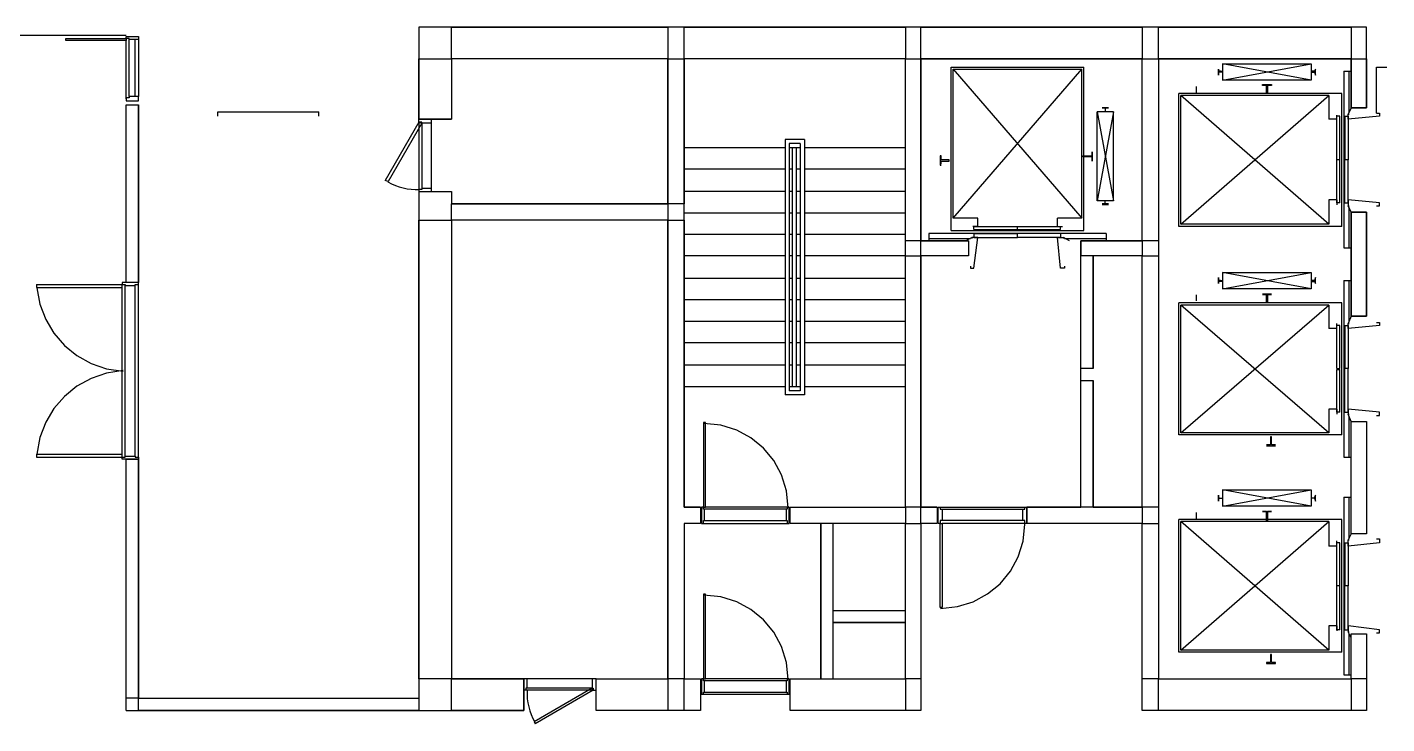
# Model space of a CAD drawing. Header units: millimetres. Extents: x -1062 to 473405, y -148599 to 38948.
# Drawn here: x 358255 to 375175, y -83243 to -74580 of the extents above; entities that cross this region are included whole.
import ezdxf

# ---------------------------------------------------------------- set-up
doc = ezdxf.new("R2010")
doc.units = ezdxf.units.MM
for name, color, linetype in [('CORE_REF', 8, 'Continuous'), ('DOOR', 3, 'Continuous'), ('WALL', 7, 'Continuous')]:
    doc.layers.add(name, color=color, linetype=linetype)

msp = doc.modelspace()

# ---------------------------------------------------------------- linework, layer by layer
at = {"layer": 'CORE_REF'}
for p, q in [((369754.9, -77108), (369754.9, -75075.8)), ((369754.9, -75075.8), (371405, -75075.8)), ((369780.3, -76955.6), (369780.3, -75101.2)), ((369780.3, -75101.2), (371379.6, -75101.2)), ((369780.3, -76955.6), (371379.6, -75101.2)), ((369780.3, -75101.2), (371379.6, -76955.6)), ((371379.6, -76955.6), (371379.6, -75101.2)), ((371405, -77108), (371405, -75075.8)), ((373080.5, -75177.4), (373080.5, -75101.2)), ((373080.5, -75101.2), (373080.5, -75126.6)), ((373131.3, -75037.7), (373131.3, -75240.9)), ((374235.6, -75240.9), (373131.3, -75037.7)), ((373131.3, -75037.7), (374235.6, -75037.7)), ((373131.3, -75240.9), (374235.6, -75037.7)), ((374235.6, -75037.7), (374235.6, -75240.9)), ((374286.4, -75101.2), (374273.7, -75126.6)), ((374286.4, -75177.4), (374286.4, -75101.2)), ((373080.5, -75126.6), (373093.2, -75126.6)), ((373093.2, -75139.3), (373080.5, -75139.3)), ((373080.5, -75139.3), (373080.5, -75177.4)), ((373105.9, -75126.6), (373093.2, -75126.6)), ((373105.9, -75139.3), (373093.2, -75139.3)), ((373105.9, -75126.6), (373131.3, -75126.6)), ((373131.3, -75139.3), (373105.9, -75139.3)), ((373131.3, -75126.6), (373131.3, -75139.3)), ((374235.6, -75240.9), (373131.3, -75240.9)), ((373626.3, -75304.4), (373626.3, -75291.7)), ((373626.3, -75291.7), (373740.6, -75291.7)), ((373740.6, -75291.7), (373740.6, -75304.4)), ((374261, -75126.6), (374235.6, -75126.6)), ((374235.6, -75126.6), (374235.6, -75139.3)), ((374235.6, -75139.3), (374261, -75139.3)), ((374273.7, -75126.6), (374261, -75126.6)), ((374261, -75139.3), (374273.7, -75139.3)), ((374273.7, -75139.3), (374286.4, -75177.4)), ((374641.8, -75126.6), (374641.8, -77323.9)), ((374641.8, -75126.6), (374730.6, -75126.6)), ((374705.3, -75634.7), (374705.3, -75126.6)), ((374616.4, -75406.1), (372585.5, -75406.1)), ((372585.5, -77057.2), (372585.5, -75406.1)), ((374451.4, -75431.5), (372610.9, -75431.5)), ((372610.9, -77031.8), (372610.9, -75431.5)), ((374451.4, -77031.8), (372610.9, -75431.5)), ((372610.9, -77031.8), (374451.4, -75431.5)), ((372801.3, -75317.1), (372801.3, -75393.3)), ((373677.1, -75304.4), (373626.3, -75304.4)), ((373677.1, -75342.5), (373677.1, -75304.4)), ((373677.1, -75406.1), (373677.1, -75342.5)), ((373689.8, -75406.1), (373677.1, -75406.1)), ((373740.6, -75304.4), (373689.8, -75304.4)), ((373689.8, -75304.4), (373689.8, -75342.5)), ((373689.8, -75342.5), (373689.8, -75406.1)), ((374451.4, -75431.5), (374451.4, -75723.6)), ((374616.4, -77057.2), (374616.4, -75406.1)), ((371633.5, -75583.9), (371709.6, -75583.9)), ((371671.6, -75583.9), (371633.5, -75583.9)), ((371671.6, -75583.9), (371671.6, -75609.3)), ((371684.3, -75583.9), (371671.6, -75583.9)), ((371671.6, -75609.3), (371671.6, -75634.7)), ((371709.6, -75583.9), (371684.3, -75583.9)), ((374730.6, -75583.9), (374692.6, -75660.1)), ((371773.1, -75634.7), (371570, -75634.7)), ((371570, -76739.7), (371570, -75634.7)), ((371773.1, -75634.7), (371570, -76739.7)), ((371570, -75634.7), (371773.1, -76739.7)), ((371773.1, -76739.7), (371773.1, -75634.7)), ((374552.9, -75723.6), (374451.4, -75723.6)), ((374552.9, -75723.6), (374552.9, -75672.8)), ((374552.9, -76231.6), (374552.9, -75685.5)), ((374591, -75685.5), (374552.9, -75685.5)), ((374591, -76231.6), (374591, -75685.5)), ((374654.5, -75685.5), (374654.5, -76231.6)), ((374654.5, -75685.5), (374692.6, -75685.5)), ((374692.6, -75723.6), (374692.6, -75660.1)), ((374692.6, -75660.1), (374705.3, -75660.1)), ((374692.6, -75685.5), (374692.6, -76231.6)), ((375086, -75685.5), (374692.6, -75723.6)), ((375048, -75647.4), (375086, -75647.4)), ((375086, -75647.4), (375086, -75685.5)), ((367685.9, -76079.2), (366429.3, -76079.2)), ((367927.1, -75977.6), (367685.9, -75977.6)), ((367685.9, -75977.6), (367685.9, -79152.9)), ((367876.3, -76028.4), (367736.7, -76028.4)), ((367736.7, -76028.4), (367736.7, -79102.1)), ((367876.3, -76079.2), (367736.7, -76079.2)), ((367774.7, -76079.2), (367774.7, -79051.3)), ((367825.5, -76079.2), (367825.5, -79051.3)), ((367876.3, -76079.2), (367863.6, -76079.2)), ((367876.3, -76028.4), (367876.3, -79102.1)), ((367927.1, -75977.6), (367927.1, -79152.9)), ((369183.7, -76079.2), (367927.1, -76079.2)), ((371506.6, -76180.8), (371506.6, -76130)), ((371506.6, -76130), (371506.6, -76244.3)), ((369628, -76180.8), (369615.3, -76180.8)), ((369615.3, -76180.8), (369615.3, -76295.1)), ((369615.3, -76295.1), (369628, -76295.1)), ((369628, -76231.6), (369628, -76180.8)), ((369640.7, -76231.6), (369628, -76231.6)), ((369628, -76282.4), (369628, -76244.3)), ((369628, -76244.3), (369640.7, -76244.3)), ((369691.4, -76231.6), (369640.7, -76231.6)), ((369640.7, -76244.3), (369691.4, -76244.3)), ((369729.5, -76231.6), (369691.4, -76231.6)), ((369691.4, -76244.3), (369729.5, -76244.3)), ((369729.5, -76244.3), (369729.5, -76231.6)), ((371392.3, -76193.5), (371392.3, -76180.8)), ((371392.3, -76180.8), (371430.4, -76180.8)), ((371430.4, -76193.5), (371392.3, -76193.5)), ((371430.4, -76180.8), (371455.8, -76180.8)), ((371455.8, -76193.5), (371430.4, -76193.5)), ((371455.8, -76180.8), (371468.5, -76180.8)), ((371468.5, -76193.5), (371455.8, -76193.5)), ((371468.5, -76180.8), (371493.9, -76180.8)), ((371493.9, -76193.5), (371468.5, -76193.5)), ((371493.9, -76180.8), (371506.6, -76180.8)), ((371506.6, -76193.5), (371493.9, -76193.5)), ((371506.6, -76244.3), (371506.6, -76193.5)), ((374552.9, -76765.1), (374552.9, -76231.6)), ((374591, -76231.6), (374552.9, -76231.6)), ((374591, -76765.1), (374591, -76231.6)), ((374654.5, -76765.1), (374654.5, -76231.6)), ((374692.6, -76231.6), (374654.5, -76231.6)), ((374692.6, -76765.1), (374692.6, -76231.6)), ((367685.9, -76345.9), (366429.3, -76345.9)), ((367774.7, -76345.9), (367736.7, -76345.9)), ((367876.3, -76345.9), (367825.5, -76345.9)), ((369183.7, -76345.9), (367927.1, -76345.9)), ((367685.9, -76625.4), (366429.3, -76625.4)), ((367774.7, -76625.4), (367736.7, -76625.4)), ((367876.3, -76625.4), (367825.5, -76625.4)), ((369183.7, -76625.4), (367927.1, -76625.4)), ((371773.1, -76739.7), (371570, -76739.7)), ((371671.6, -76777.8), (371633.5, -76777.8)), ((371709.6, -76790.5), (371633.5, -76790.5)), ((371671.6, -76765.1), (371671.6, -76739.7)), ((371671.6, -76777.8), (371671.6, -76765.1)), ((371684.3, -76777.8), (371671.6, -76777.8)), ((371709.6, -76777.8), (371684.3, -76777.8)), ((374451.4, -76727), (374451.4, -77031.8)), ((374552.9, -76727), (374451.4, -76727)), ((374552.9, -76727), (374552.9, -76790.5)), ((374591, -76765.1), (374552.9, -76765.1)), ((374654.5, -76765.1), (374692.6, -76765.1)), ((375086, -76765.1), (374692.6, -76727)), ((374692.6, -76727), (374692.6, -76803.2)), ((374692.6, -76803.2), (374705.3, -76803.2)), ((374730.6, -76879.4), (374692.6, -76803.2)), ((374705.3, -77323.9), (374705.3, -76815.9)), ((375048, -76803.2), (375086, -76803.2)), ((375086, -76803.2), (375086, -76765.1)), ((367685.9, -76892.1), (366429.3, -76892.1)), ((367774.7, -76892.1), (367736.7, -76892.1)), ((367876.3, -76892.1), (367825.5, -76892.1)), ((369183.7, -76892.1), (367927.1, -76892.1)), ((370084.9, -76955.6), (369780.3, -76955.6)), ((370084.9, -77057.2), (370084.9, -76955.6)), ((371379.6, -76955.6), (371075, -76955.6)), ((371075, -77057.2), (371075, -76955.6)), ((371684.3, -77146.1), (369475.6, -77146.1)), ((369475.6, -77146.1), (369475.6, -77235)), ((369754.9, -77108), (371405, -77108)), ((370084.9, -77057.2), (370021.4, -77057.2)), ((370034.1, -77057.2), (370580, -77057.2)), ((370034.1, -77095.3), (370034.1, -77057.2)), ((370034.1, -77095.3), (370580, -77095.3)), ((370034.1, -77146.1), (370580, -77146.1)), ((370034.1, -77146.1), (370034.1, -77196.9)), ((370580, -77057.2), (371113.1, -77057.2)), ((370580, -77095.3), (370580, -77057.2)), ((370580, -77095.3), (371113.1, -77095.3)), ((371113.1, -77146.1), (370580, -77146.1)), ((370580, -77196.9), (370580, -77146.1)), ((371075, -77057.2), (371138.5, -77057.2)), ((371113.1, -77095.3), (371113.1, -77057.2)), ((371113.1, -77146.1), (371113.1, -77196.9)), ((371684.3, -77146.1), (371684.3, -77235)), ((374616.4, -77057.2), (372585.5, -77057.2)), ((374451.4, -77031.8), (372610.9, -77031.8)), ((367685.9, -77158.8), (366429.3, -77158.8)), ((367774.7, -77158.8), (367736.7, -77158.8)), ((367876.3, -77158.8), (367825.5, -77158.8)), ((369183.7, -77158.8), (367927.1, -77158.8)), ((369475.6, -77209.6), (369996.1, -77209.6)), ((369932.6, -77235), (370008.8, -77196.9)), ((370084.9, -77196.9), (370008.8, -77196.9)), ((370008.8, -77196.9), (370008.8, -77209.6)), ((370034.1, -77196.9), (370580, -77196.9)), ((370034.1, -77578), (370084.9, -77196.9)), ((371113.1, -77196.9), (370580, -77196.9)), ((371113.1, -77578), (371075, -77196.9)), ((371075, -77196.9), (371151.1, -77196.9)), ((371151.1, -77196.9), (371151.1, -77209.6)), ((371227.3, -77235), (371151.1, -77196.9)), ((371163.8, -77209.6), (371684.3, -77209.6)), ((374641.8, -77323.9), (374730.6, -77323.9)), ((367685.9, -77425.6), (366429.3, -77425.6)), ((367774.7, -77425.6), (367736.7, -77425.6)), ((367876.3, -77425.6), (367825.5, -77425.6)), ((369183.7, -77425.6), (367927.1, -77425.6)), ((369996.1, -77552.6), (369996.1, -77578)), ((369996.1, -77578), (370034.1, -77578)), ((371163.8, -77578), (371113.1, -77578)), ((371163.8, -77552.6), (371163.8, -77578)), ((373131.3, -77628.8), (373131.3, -77832)), ((374235.6, -77832), (373131.3, -77628.8)), ((373131.3, -77628.8), (374235.6, -77628.8)), ((373131.3, -77832), (374235.6, -77628.8)), ((374235.6, -77628.8), (374235.6, -77832)), ((367685.9, -77705), (366429.3, -77705)), ((367774.7, -77705), (367736.7, -77705)), ((367876.3, -77705), (367825.5, -77705)), ((369183.7, -77705), (367927.1, -77705)), ((373080.5, -77768.5), (373080.5, -77692.3)), ((373080.5, -77692.3), (373080.5, -77730.4)), ((373080.5, -77730.4), (373093.2, -77730.4)), ((373093.2, -77743.1), (373080.5, -77743.1)), ((373080.5, -77743.1), (373080.5, -77768.5)), ((373105.9, -77730.4), (373093.2, -77730.4)), ((373105.9, -77743.1), (373093.2, -77743.1)), ((373105.9, -77730.4), (373131.3, -77730.4)), ((373131.3, -77743.1), (373105.9, -77743.1)), ((373131.3, -77730.4), (373131.3, -77743.1)), ((374235.6, -77832), (373131.3, -77832)), ((374261, -77730.4), (374235.6, -77730.4)), ((374235.6, -77730.4), (374235.6, -77743.1)), ((374235.6, -77743.1), (374261, -77743.1)), ((374273.7, -77730.4), (374261, -77730.4)), ((374261, -77743.1), (374273.7, -77743.1)), ((374286.4, -77692.3), (374273.7, -77730.4)), ((374273.7, -77743.1), (374286.4, -77768.5)), ((374286.4, -77768.5), (374286.4, -77692.3)), ((374641.8, -77730.4), (374641.8, -79927.7)), ((374641.8, -77730.4), (374730.6, -77730.4)), ((374705.3, -78238.4), (374705.3, -77730.4)), ((367685.9, -77971.7), (366429.3, -77971.7)), ((367774.7, -77971.7), (367736.7, -77971.7)), ((367876.3, -77971.7), (367825.5, -77971.7)), ((369183.7, -77971.7), (367927.1, -77971.7)), ((372801.3, -77908.2), (372801.3, -77984.4)), ((373626.3, -77895.5), (373740.6, -77895.5)), ((373677.1, -77908.2), (373626.3, -77908.2)), ((373677.1, -77946.3), (373677.1, -77908.2)), ((373677.1, -78009.8), (373677.1, -77946.3)), ((373740.6, -77908.2), (373689.8, -77908.2)), ((373689.8, -77908.2), (373689.8, -77946.3)), ((373689.8, -77946.3), (373689.8, -78009.8)), ((374616.4, -78009.8), (372585.5, -78009.8)), ((372585.5, -79648.3), (372585.5, -78009.8)), ((374451.4, -78035.2), (372610.9, -78035.2)), ((372610.9, -79622.9), (372610.9, -78035.2)), ((374451.4, -79622.9), (372610.9, -78035.2)), ((372610.9, -79622.9), (374451.4, -78035.2)), ((373689.8, -78009.8), (373677.1, -78009.8)), ((374451.4, -78035.2), (374451.4, -78327.3)), ((374616.4, -79648.3), (374616.4, -78009.8)), ((367685.9, -78238.4), (366429.3, -78238.4)), ((367774.7, -78238.4), (367736.7, -78238.4)), ((367876.3, -78238.4), (367825.5, -78238.4)), ((369183.7, -78238.4), (367927.1, -78238.4)), ((374552.9, -78327.3), (374451.4, -78327.3)), ((374552.9, -78327.3), (374552.9, -78263.8)), ((374552.9, -78822.7), (374552.9, -78289.2)), ((374591, -78289.2), (374552.9, -78289.2)), ((374591, -78822.7), (374591, -78289.2)), ((374654.5, -78289.2), (374654.5, -78822.7)), ((374654.5, -78289.2), (374692.6, -78289.2)), ((374730.6, -78174.9), (374692.6, -78263.8)), ((374692.6, -78327.3), (374692.6, -78263.8)), ((374692.6, -78263.8), (374705.3, -78263.8)), ((374692.6, -78289.2), (374692.6, -78822.7)), ((375086, -78289.2), (374692.6, -78327.3)), ((375048, -78251.1), (375086, -78251.1)), ((375086, -78251.1), (375086, -78289.2)), ((367685.9, -78505.2), (366429.3, -78505.2)), ((367774.7, -78505.2), (367736.7, -78505.2)), ((367876.3, -78505.2), (367825.5, -78505.2)), ((369183.7, -78505.2), (367927.1, -78505.2)), ((367685.9, -78784.6), (366429.3, -78784.6)), ((367774.7, -78784.6), (367736.7, -78784.6)), ((367876.3, -78784.6), (367825.5, -78784.6)), ((369183.7, -78784.6), (367927.1, -78784.6)), ((374552.9, -78822.7), (374591, -78822.7)), ((374552.9, -79368.9), (374552.9, -78835.4)), ((374552.9, -78835.4), (374591, -78835.4)), ((374591, -79368.9), (374591, -78835.4)), ((374654.5, -79368.9), (374654.5, -78822.7)), ((374692.6, -78822.7), (374654.5, -78822.7)), ((374692.6, -79368.9), (374692.6, -78822.7)), ((367685.9, -79051.3), (366429.3, -79051.3)), ((367927.1, -79152.9), (367685.9, -79152.9)), ((367774.7, -79051.3), (367736.7, -79051.3)), ((367876.3, -79102.1), (367736.7, -79102.1)), ((367876.3, -79051.3), (367774.7, -79051.3)), ((367876.3, -79051.3), (367863.6, -79051.3)), ((369183.7, -79051.3), (367927.1, -79051.3)), ((374451.4, -79330.8), (374451.4, -79622.9)), ((374552.9, -79330.8), (374451.4, -79330.8)), ((374552.9, -79330.8), (374552.9, -79394.3)), ((375086, -79368.9), (374692.6, -79330.8)), ((374692.6, -79330.8), (374692.6, -79394.3)), ((374591, -79368.9), (374552.9, -79368.9)), ((374654.5, -79368.9), (374692.6, -79368.9)), ((374692.6, -79394.3), (374705.3, -79394.3)), ((374730.6, -79483.2), (374692.6, -79394.3)), ((374705.3, -79927.7), (374705.3, -79419.7)), ((375048, -79407), (375086, -79407)), ((375086, -79407), (375086, -79368.9)), ((374616.4, -79648.3), (372585.5, -79648.3)), ((374451.4, -79622.9), (372610.9, -79622.9)), ((373740.6, -79673.7), (373727.9, -79673.7)), ((373727.9, -79673.7), (373727.9, -79737.2)), ((373740.6, -79737.2), (373740.6, -79673.7)), ((373727.9, -79775.3), (373677.1, -79775.3)), ((373677.1, -79788), (373791.3, -79788)), ((373727.9, -79737.2), (373727.9, -79775.3)), ((373740.6, -79775.3), (373740.6, -79737.2)), ((373791.3, -79775.3), (373740.6, -79775.3)), ((374641.8, -79927.7), (374730.6, -79927.7)), ((373131.3, -80334.2), (373131.3, -80537.4)), ((374235.6, -80537.4), (373131.3, -80334.2)), ((373131.3, -80334.2), (374235.6, -80334.2)), ((373131.3, -80537.4), (374235.6, -80334.2)), ((374235.6, -80334.2), (374235.6, -80537.4)), ((373080.5, -80473.9), (373080.5, -80397.7)), ((373080.5, -80397.7), (373080.5, -80423.1)), ((373080.5, -80423.1), (373093.2, -80435.8)), ((373093.2, -80435.8), (373080.5, -80435.8)), ((373080.5, -80435.8), (373080.5, -80473.9)), ((373093.2, -80435.8), (373105.9, -80435.8)), ((373105.9, -80435.8), (373131.3, -80435.8)), ((374235.6, -80537.4), (373131.3, -80537.4)), ((374261, -80435.8), (374235.6, -80435.8)), ((374273.7, -80435.8), (374261, -80435.8)), ((374286.4, -80397.7), (374273.7, -80423.1)), ((374273.7, -80423.1), (374273.7, -80435.8)), ((374273.7, -80435.8), (374286.4, -80473.9)), ((374286.4, -80473.9), (374286.4, -80397.7)), ((374641.8, -80423.1), (374641.8, -82633.1)), ((374641.8, -80423.1), (374730.6, -80423.1)), ((374705.3, -80943.8), (374705.3, -80423.1)), ((374616.4, -80702.5), (372585.5, -80702.5)), ((372585.5, -82353.7), (372585.5, -80702.5)), ((372801.3, -80613.6), (372801.3, -80689.8)), ((373677.1, -80600.9), (373626.3, -80600.9)), ((373626.3, -80600.9), (373740.6, -80600.9)), ((373677.1, -80613.6), (373677.1, -80600.9)), ((373677.1, -80639), (373677.1, -80613.6)), ((373677.1, -80651.7), (373677.1, -80639)), ((373677.1, -80702.5), (373677.1, -80651.7)), ((373677.1, -80715.2), (373677.1, -80702.5)), ((373740.6, -80600.9), (373689.8, -80600.9)), ((373689.8, -80600.9), (373689.8, -80613.6)), ((373689.8, -80613.6), (373689.8, -80639)), ((373689.8, -80639), (373689.8, -80651.7)), ((373689.8, -80651.7), (373689.8, -80702.5)), ((373689.8, -80702.5), (373689.8, -80715.2)), ((374616.4, -82353.7), (374616.4, -80702.5)), ((374451.4, -80727.9), (372610.9, -80727.9)), ((372610.9, -82328.3), (372610.9, -80727.9)), ((374451.4, -82328.3), (372610.9, -80727.9)), ((372610.9, -82328.3), (374451.4, -80727.9)), ((373689.8, -80715.2), (373677.1, -80715.2)), ((374451.4, -80727.9), (374451.4, -81032.7)), ((374552.9, -81032.7), (374451.4, -81032.7)), ((374552.9, -81032.7), (374552.9, -80969.2)), ((374552.9, -81528.1), (374552.9, -80994.6)), ((374591, -80994.6), (374552.9, -80994.6)), ((374591, -81528.1), (374591, -80994.6)), ((374654.5, -80994.6), (374654.5, -81528.1)), ((374654.5, -80994.6), (374692.6, -80994.6)), ((374730.6, -80880.3), (374692.6, -80956.5)), ((374692.6, -81032.7), (374692.6, -80956.5)), ((374692.6, -80956.5), (374705.3, -80956.5)), ((374692.6, -80994.6), (374692.6, -81528.1)), ((375086, -80994.6), (374692.6, -81032.7)), ((375048, -80943.8), (375086, -80943.8)), ((375086, -80943.8), (375086, -80994.6)), ((374552.9, -82074.2), (374552.9, -81528.1)), ((374591, -81528.1), (374552.9, -81528.1)), ((374591, -82074.2), (374591, -81528.1)), ((374654.5, -82074.2), (374654.5, -81528.1)), ((374692.6, -81528.1), (374654.5, -81528.1)), ((374692.6, -82074.2), (374692.6, -81528.1)), ((374451.4, -82023.4), (374451.4, -82328.3)), ((374552.9, -82023.4), (374451.4, -82023.4)), ((374552.9, -82023.4), (374552.9, -82086.9)), ((375086, -82074.2), (374692.6, -82023.4)), ((374692.6, -82023.4), (374692.6, -82099.6)), ((374591, -82074.2), (374552.9, -82074.2)), ((374654.5, -82074.2), (374692.6, -82074.2)), ((374692.6, -82099.6), (374705.3, -82099.6)), ((374730.6, -82175.8), (374692.6, -82099.6)), ((374705.3, -82633.1), (374705.3, -82125)), ((375048, -82112.3), (375086, -82112.3)), ((375086, -82112.3), (375086, -82074.2)), ((374616.4, -82353.7), (372585.5, -82353.7)), ((374451.4, -82328.3), (372610.9, -82328.3)), ((373740.6, -82379.1), (373727.9, -82379.1)), ((373727.9, -82379.1), (373727.9, -82442.6)), ((373740.6, -82442.6), (373740.6, -82379.1)), ((373727.9, -82480.7), (373677.1, -82480.7)), ((373677.1, -82480.7), (373677.1, -82493.4)), ((373677.1, -82493.4), (373791.3, -82493.4)), ((373727.9, -82442.6), (373727.9, -82468)), ((373727.9, -82468), (373727.9, -82480.7)), ((373740.6, -82468), (373740.6, -82442.6)), ((373740.6, -82480.7), (373740.6, -82468)), ((373791.3, -82480.7), (373740.6, -82480.7)), ((373791.3, -82493.4), (373791.3, -82480.7)), ((374641.8, -82633.1), (374730.6, -82633.1))]:
    msp.add_line(p, q, dxfattribs=at)
at = {"layer": 'DOOR'}
for p, q in [((358737.2, -74720.2), (359486.1, -74720.2)), ((358737.2, -74745.6), (358737.2, -74720.2)), ((359486.1, -74745.6), (358737.2, -74745.6)), ((359486.1, -74720.2), (359486.1, -74694.8)), ((359486.1, -74694.8), (359638.4, -74694.8)), ((359486.1, -74720.2), (359486.1, -74745.6)), ((359524.1, -74720.2), (359486.1, -74720.2)), ((359486.1, -75469.6), (359486.1, -74745.6)), ((359524.1, -74732.9), (359524.1, -74720.2)), ((359524.1, -75444.2), (359524.1, -74732.9)), ((359638.4, -74732.9), (359524.1, -74732.9)), ((359600.3, -75444.2), (359600.3, -74732.9)), ((359638.4, -74694.8), (359638.4, -74732.9)), ((359638.4, -74720.2), (359638.4, -75444.2)), ((359486.1, -75456.9), (359486.1, -75495)), ((359524.1, -75456.9), (359486.1, -75456.9)), ((359638.4, -75444.2), (359524.1, -75444.2)), ((359524.1, -75444.2), (359524.1, -75456.9)), ((359638.4, -75495), (359638.4, -75444.2)), ((359486.1, -75495), (359638.4, -75495)), ((363129, -75761.7), (362710.2, -76485.7)), ((363167.1, -75774.4), (362748.2, -76498.4)), ((363129, -75723.6), (363281.3, -75723.6)), ((363129, -75761.7), (363129, -75723.6)), ((363167.1, -75761.7), (363129, -75761.7)), ((363129, -75761.7), (363167.1, -75774.4)), ((363129, -75761.7), (363129, -76600)), ((363167.1, -75774.4), (363167.1, -75761.7)), ((363281.3, -75774.4), (363167.1, -75774.4)), ((363167.1, -75774.4), (363167.1, -76600)), ((363281.3, -75723.6), (363281.3, -75774.4)), ((363281.3, -75774.4), (363281.3, -76587.3)), ((362748.2, -76498.4), (362710.2, -76485.7)), ((362744.9, -76503.9), (362790, -76527.5)), ((362790, -76527.5), (362836.5, -76547.8)), ((362836.5, -76547.8), (362884.2, -76564.8)), ((362884.2, -76564.8), (362932.9, -76578.5)), ((362932.9, -76578.5), (362982.4, -76588.9)), ((362982.4, -76588.9), (363032.6, -76595.9)), ((363032.6, -76595.9), (363083.2, -76599.5)), ((363083.2, -76599.5), (363134.1, -76599.6)), ((363167.1, -76600), (363129, -76600)), ((363129, -76600), (363129, -76625.4)), ((363129, -76625.4), (363281.3, -76625.4)), ((363281.3, -76587.3), (363167.1, -76587.3)), ((363167.1, -76587.3), (363167.1, -76600)), ((363281.3, -76587.3), (363281.3, -76625.4)), ((358369.1, -77781.2), (359435.3, -77781.2)), ((358369.1, -77781.2), (358369.1, -77819.3)), ((358369.1, -77819.3), (359435.3, -77819.3)), ((358374.2, -77819.9), (358412.5, -78024.9)), ((359638.4, -77755.8), (359435.3, -77755.8)), ((359435.3, -77755.8), (359435.3, -77781.2)), ((359435.3, -77781.2), (359473.4, -77781.2)), ((359435.3, -79927.7), (359435.3, -77781.2)), ((359473.4, -77781.2), (359473.4, -77793.9)), ((359473.4, -77793.9), (359600.3, -77793.9)), ((359473.4, -79915), (359473.4, -77793.9)), ((359600.3, -77793.9), (359600.3, -77781.2)), ((359600.3, -77781.2), (359638.4, -77781.2)), ((359600.3, -79915), (359600.3, -77793.9)), ((359638.4, -77781.2), (359638.4, -77755.8)), ((359638.4, -79927.7), (359638.4, -77781.2)), ((358412.5, -78024.9), (358485.1, -78215)), ((358485.1, -78215), (358588.4, -78387)), ((358588.4, -78387), (358719.1, -78537.5)), ((358719.1, -78537.5), (358873.8, -78663.3)), ((358873.8, -78663.3), (359049.1, -78760.9)), ((359049.1, -78760.9), (359241.4, -78827.2)), ((359241.4, -78827.2), (359447.4, -78858.6)), ((359049.1, -78948), (358873.8, -79045.6)), ((359241.4, -78881.8), (359049.1, -78948)), ((359447.4, -78850.3), (359241.4, -78881.8)), ((358719.1, -79171.4), (358588.4, -79321.9)), ((358873.8, -79045.6), (358719.1, -79171.4)), ((358588.4, -79321.9), (358485.1, -79493.9)), ((358485.1, -79493.9), (358412.5, -79684)), ((366670.4, -79495.9), (366670.4, -80550.1)), ((366695.8, -79495.9), (366670.4, -79495.9)), ((366887.8, -79529.9), (366676.8, -79508.6)), ((366695.8, -80550.1), (366695.8, -79495.9)), ((358412.5, -79684), (358374.2, -79889)), ((367084.4, -79590.9), (366887.8, -79529.9)), ((367262.3, -79687.5), (367084.4, -79590.9)), ((367417.3, -79815.5), (367262.3, -79687.5)), ((367545.1, -79970.6), (367417.3, -79815.5)), ((358369.1, -79889.6), (359435.3, -79889.6)), ((358369.1, -79889.6), (358369.1, -79927.7)), ((358369.1, -79927.7), (359435.3, -79927.7)), ((359435.3, -79927.7), (359473.4, -79927.7)), ((359435.3, -79953.1), (359435.3, -79927.7)), ((359638.4, -79953.1), (359435.3, -79953.1)), ((359473.4, -79927.7), (359473.4, -79915)), ((359473.4, -79915), (359600.3, -79915)), ((359600.3, -79915), (359600.3, -79927.7)), ((359600.3, -79927.7), (359638.4, -79927.7)), ((359638.4, -79927.7), (359638.4, -79953.1)), ((367641.7, -80148.6), (367545.1, -79970.6)), ((367702.7, -80345.2), (367641.7, -80148.6)), ((367724, -80556.4), (367702.7, -80345.2)), ((366670.4, -80550.1), (366645.1, -80550.1)), ((366645.1, -80550.1), (366645.1, -80753.3)), ((366670.4, -80550.1), (366695.8, -80550.1)), ((366670.4, -80575.5), (366670.4, -80550.1)), ((366683.1, -80575.5), (366670.4, -80575.5)), ((366683.1, -80715.2), (366683.1, -80575.5)), ((367698.6, -80575.5), (366683.1, -80575.5)), ((367711.3, -80550.1), (366695.8, -80550.1)), ((367711.3, -80575.5), (367698.6, -80575.5)), ((367698.6, -80575.5), (367698.6, -80715.2)), ((367736.7, -80550.1), (367711.3, -80550.1)), ((367711.3, -80550.1), (367711.3, -80575.5)), ((367736.7, -80753.3), (367736.7, -80550.1)), ((369589.9, -80753.3), (369589.9, -80550.1)), ((369589.9, -80550.1), (369615.3, -80550.1)), ((369615.3, -80550.1), (369615.3, -80575.5)), ((369615.3, -80550.1), (370668.8, -80550.1)), ((369615.3, -80575.5), (369640.7, -80575.5)), ((369640.7, -80575.5), (369640.7, -80715.2)), ((369640.7, -80575.5), (370643.4, -80575.5)), ((370643.4, -80715.2), (370643.4, -80575.5)), ((370643.4, -80575.5), (370668.8, -80575.5)), ((370668.8, -80575.5), (370668.8, -80550.1)), ((370668.8, -80550.1), (370694.2, -80550.1)), ((366645.1, -80753.3), (366670.4, -80753.3)), ((366670.4, -80753.3), (366670.4, -80715.2)), ((366670.4, -80715.2), (366683.1, -80715.2)), ((366670.4, -80753.3), (367711.3, -80753.3)), ((366683.1, -80715.2), (367698.6, -80715.2)), ((367698.6, -80715.2), (367711.3, -80715.2)), ((367711.3, -80715.2), (367711.3, -80753.3)), ((367711.3, -80753.3), (367736.7, -80753.3)), ((369615.3, -80753.3), (369589.9, -80753.3)), ((369640.7, -80715.2), (369615.3, -80715.2)), ((369615.3, -80715.2), (369615.3, -80753.3)), ((369615.3, -81794.8), (369615.3, -80753.3)), ((369615.3, -80753.3), (369640.7, -80753.3)), ((370643.4, -80715.2), (369640.7, -80715.2)), ((369640.7, -80753.3), (369640.7, -81794.8)), ((370668.8, -80753.3), (369640.7, -80753.3)), ((370668.8, -80715.2), (370643.4, -80715.2)), ((370647.5, -80970.8), (370668.8, -80759.6)), ((370668.8, -80753.3), (370668.8, -80715.2)), ((370694.2, -80753.3), (370668.8, -80753.3)), ((370586.5, -81167.5), (370647.5, -80970.8)), ((370490, -81345.5), (370586.5, -81167.5)), ((370362.1, -81500.6), (370490, -81345.5)), ((370207.1, -81628.5), (370362.1, -81500.6)), ((366670.4, -81629.7), (366670.4, -82683.9)), ((366695.8, -81629.7), (366670.4, -81629.7)), ((366887.8, -81663.7), (366676.8, -81642.4)), ((366695.8, -82683.9), (366695.8, -81629.7)), ((367084.4, -81724.7), (366887.8, -81663.7)), ((370029.2, -81725.2), (370207.1, -81628.5)), ((367262.3, -81821.3), (367084.4, -81724.7)), ((367417.3, -81949.3), (367262.3, -81821.3)), ((369640.7, -81794.8), (369615.3, -81794.8)), ((369621.6, -81807.5), (369832.7, -81786.2)), ((369832.7, -81786.2), (370029.2, -81725.2)), ((367545.1, -82104.4), (367417.3, -81949.3)), ((367641.7, -82282.4), (367545.1, -82104.4)), ((367702.7, -82479.1), (367641.7, -82282.4)), ((367724, -82690.2), (367702.7, -82479.1)), ((364436.4, -82823.6), (364436.4, -82683.9)), ((364474.5, -82683.9), (364436.4, -82683.9)), ((365286.9, -82683.9), (364474.5, -82683.9)), ((364474.5, -82683.9), (364474.5, -82798.2)), ((365337.6, -82683.9), (365286.9, -82683.9)), ((365286.9, -82683.9), (365286.9, -82798.2)), ((365337.6, -82823.6), (365337.6, -82683.9)), ((366670.4, -82683.9), (366645.1, -82683.9)), ((366645.1, -82683.9), (366645.1, -82874.4)), ((366670.4, -82683.9), (366695.8, -82683.9)), ((366670.4, -82709.3), (366670.4, -82683.9)), ((366683.1, -82709.3), (366670.4, -82709.3)), ((366683.1, -82849), (366683.1, -82709.3)), ((367698.6, -82709.3), (366683.1, -82709.3)), ((367711.3, -82683.9), (366695.8, -82683.9)), ((367711.3, -82709.3), (367698.6, -82709.3)), ((367698.6, -82709.3), (367698.6, -82849)), ((367736.7, -82683.9), (367711.3, -82683.9)), ((367711.3, -82683.9), (367711.3, -82709.3)), ((367736.7, -82874.4), (367736.7, -82683.9)), ((364461.8, -82823.6), (364436.4, -82823.6)), ((364474.5, -82798.2), (364461.8, -82798.2)), ((364461.8, -82798.2), (364461.8, -82823.6)), ((365286.9, -82798.2), (364461.8, -82798.2)), ((365299.6, -82823.6), (364461.8, -82823.6)), ((364474.9, -82831.2), (364475, -82882.2)), ((364475, -82882.2), (364478.6, -82932.8)), ((365286.9, -82798.2), (364563.4, -83217.4)), ((365299.6, -82823.6), (364576.1, -83242.8)), ((365286.9, -82798.2), (365299.6, -82798.2)), ((365299.6, -82823.6), (365286.9, -82798.2)), ((365299.6, -82798.2), (365299.6, -82823.6)), ((365299.6, -82823.6), (365337.6, -82823.6)), ((366645.1, -82874.4), (366670.4, -82874.4)), ((366670.4, -82874.4), (366670.4, -82849)), ((366670.4, -82849), (366683.1, -82849)), ((366670.4, -82874.4), (367711.3, -82874.4)), ((366683.1, -82849), (367698.6, -82849)), ((367698.6, -82849), (367711.3, -82849)), ((367711.3, -82849), (367711.3, -82874.4)), ((367711.3, -82874.4), (367736.7, -82874.4)), ((364478.6, -82932.8), (364485.6, -82983)), ((364485.6, -82983), (364495.9, -83032.6)), ((364495.9, -83032.6), (364509.7, -83081.3)), ((364509.7, -83081.3), (364526.7, -83129)), ((364526.7, -83129), (364547, -83175.5)), ((364547, -83175.5), (364570.5, -83220.7)), ((364563.4, -83217.4), (364576.1, -83242.8))]:
    msp.add_line(p, q, dxfattribs=at)
at = {"layer": 'WALL'}
for p, q in [((374921, -74580.5), (363129, -74580.5)), ((363129, -74580.5), (363129, -75723.6)), ((374921, -75583.9), (374921, -74580.5)), ((359486.1, -74682.1), (352860.2, -74682.1)), ((363535.2, -74974.2), (363535.2, -75723.6)), ((366226.2, -74974.2), (363535.2, -74974.2)), ((366226.2, -74974.2), (366226.2, -76777.8)), ((366429.3, -80550.1), (366429.3, -74974.2)), ((369183.7, -74974.2), (366429.3, -74974.2)), ((369183.7, -80550.1), (369183.7, -74974.2)), ((369374.1, -74974.2), (372128.5, -74974.2)), ((369374.1, -77235), (369374.1, -74974.2)), ((372128.5, -77235), (372128.5, -74974.2)), ((372331.6, -74974.2), (372331.6, -82683.9)), ((372331.6, -74974.2), (374730.6, -74974.2)), ((374730.6, -74974.2), (374730.6, -75583.9)), ((375048, -75647.4), (375048, -75075.8)), ((375048, -75075.8), (375174.9, -75075.8)), ((359486.1, -77755.8), (359486.1, -75545.8)), ((359638.4, -77755.8), (359638.4, -75545.8)), ((374730.6, -75583.9), (374921, -75583.9)), ((360628.5, -75634.7), (361885.1, -75634.7)), ((360628.5, -75685.5), (360628.5, -75634.7)), ((361885.1, -75685.5), (361885.1, -75634.7)), ((363129, -75723.6), (363535.2, -75723.6)), ((363129, -76625.4), (363129, -83077.6)), ((363129, -76625.4), (363535.2, -76625.4)), ((363535.2, -76625.4), (363535.2, -76777.8)), ((366226.2, -76777.8), (363535.2, -76777.8)), ((363535.2, -76981), (363535.2, -82683.9)), ((366226.2, -76981), (363535.2, -76981)), ((366226.2, -76981), (366226.2, -82683.9)), ((374921, -76879.4), (374730.6, -76879.4)), ((374730.6, -76879.4), (374730.6, -78174.9)), ((374921, -78174.9), (374921, -76879.4)), ((369970.7, -77235), (369374.1, -77235)), ((369970.7, -77235), (369970.7, -77425.6)), ((372128.5, -77235), (371366.9, -77235)), ((371366.9, -77235), (371366.9, -77425.6)), ((369970.7, -77425.6), (369374.1, -77425.6)), ((369374.1, -80550.1), (369374.1, -77425.6)), ((372128.5, -77425.6), (371366.9, -77425.6)), ((371366.9, -80550.1), (371366.9, -77425.6)), ((371519.3, -78822.7), (371519.3, -77425.6)), ((372128.5, -80550.1), (372128.5, -77425.6)), ((359638.4, -77755.8), (359486.1, -77755.8)), ((374730.6, -78174.9), (374921, -78174.9)), ((371519.3, -80550.1), (371519.3, -78975.1)), ((374730.6, -79483.2), (374921, -79483.2)), ((374730.6, -80880.3), (374730.6, -79483.2)), ((374921, -79483.2), (374921, -80880.3)), ((359486.1, -83077.6), (359486.1, -79953.1)), ((359638.4, -79953.1), (359486.1, -79953.1)), ((359638.4, -82925.2), (359638.4, -79953.1)), ((366632.4, -80550.1), (366429.3, -80550.1)), ((366632.4, -80550.1), (366632.4, -80753.3)), ((367749.4, -80550.1), (369183.7, -80550.1)), ((367749.4, -80753.3), (367749.4, -80550.1)), ((369577.2, -80550.1), (369374.1, -80550.1)), ((369577.2, -80550.1), (369577.2, -80753.3)), ((370694.2, -80550.1), (370694.2, -80753.3)), ((372128.5, -80550.1), (370694.2, -80550.1)), ((366632.4, -80753.3), (366429.3, -80753.3)), ((366429.3, -80753.3), (366429.3, -82683.9)), ((369183.7, -80753.3), (367749.4, -80753.3)), ((368130.2, -80753.3), (368130.2, -82683.9)), ((368282.5, -80753.3), (368282.5, -82683.9)), ((369183.7, -82683.9), (369183.7, -80753.3)), ((369577.2, -80753.3), (369374.1, -80753.3)), ((369374.1, -80753.3), (369374.1, -83077.6)), ((372128.5, -80753.3), (370694.2, -80753.3)), ((372128.5, -83077.6), (372128.5, -80753.3)), ((374921, -80880.3), (374730.6, -80880.3)), ((368282.5, -81832.9), (369183.7, -81832.9)), ((368282.5, -81985.3), (369183.7, -81985.3)), ((374730.6, -82683.9), (374730.6, -82125)), ((374730.6, -82125), (374921, -82125)), ((374921, -82125), (374921, -83077.6)), ((364436.4, -82683.9), (363535.2, -82683.9)), ((364436.4, -83077.6), (364436.4, -82683.9)), ((365337.6, -83077.6), (365337.6, -82683.9)), ((365337.6, -82683.9), (366226.2, -82683.9)), ((366429.3, -82683.9), (366632.4, -82683.9)), ((366632.4, -82683.9), (366632.4, -83077.6)), ((367749.4, -82683.9), (369183.7, -82683.9)), ((367749.4, -83077.6), (367749.4, -82683.9)), ((372331.6, -82683.9), (374730.6, -82683.9)), ((359638.4, -82925.2), (363129, -82925.2)), ((359486.1, -83077.6), (363129, -83077.6)), ((363129, -83077.6), (364436.4, -83077.6)), ((366632.4, -83077.6), (365337.6, -83077.6)), ((369374.1, -83077.6), (367749.4, -83077.6)), ((374921, -83077.6), (372128.5, -83077.6))]:
    msp.add_line(p, q, dxfattribs=at)
for points in [[(363535.2, -74974.2), (363535.2, -74580.5), (366226.2, -74580.5), (366226.2, -74974.2), (363535.2, -74974.2)], [(369183.7, -74580.5), (369183.7, -74974.2), (366429.3, -74974.2), (366429.3, -74580.5), (369183.7, -74580.5)], [(372128.5, -74974.2), (369374.1, -74974.2), (369374.1, -74580.5), (372128.5, -74580.5), (372128.5, -74974.2)], [(374730.6, -74580.5), (374730.6, -74974.2), (372331.6, -74974.2), (372331.6, -74580.5), (374730.6, -74580.5)], [(363535.2, -74974.2), (363535.2, -75723.6), (363129, -75723.6), (363129, -74974.2), (363535.2, -74974.2)], [(366226.2, -76777.8), (366226.2, -74974.2), (366429.3, -74974.2), (366429.3, -76777.8), (366226.2, -76777.8)], [(369374.1, -74974.2), (369374.1, -77235), (369183.7, -77235), (369183.7, -74974.2), (369374.1, -74974.2)], [(372331.6, -74974.2), (372331.6, -77235), (372128.5, -77235), (372128.5, -74974.2), (372331.6, -74974.2)], [(374921, -74974.2), (374921, -75583.9), (374730.6, -75583.9), (374730.6, -74974.2), (374921, -74974.2)], [(359638.4, -75545.8), (359638.4, -77755.8), (359486.1, -77755.8), (359486.1, -75545.8), (359638.4, -75545.8)], [(366226.2, -76777.8), (366226.2, -76981), (363535.2, -76981), (363535.2, -76777.8), (366226.2, -76777.8)], [(363535.2, -76981), (363535.2, -82683.9), (363129, -82683.9), (363129, -76981), (363535.2, -76981)], [(366226.2, -76981), (366429.3, -76981), (366429.3, -80550.1), (366632.4, -80550.1), (366632.4, -80753.3), (366429.3, -80753.3), (366429.3, -82683.9), (366226.2, -82683.9), (366226.2, -80753.3), (366226.2, -80550.1), (366226.2, -76981)], [(374920, -78174.9), (374920, -78175), (374730, -78175), (374730, -76880), (374730.6, -76880), (374730.6, -76879.4), (374921, -76879.4), (374921, -78174.9), (374920, -78174.9)], [(369970.7, -77235), (369970.7, -77425.6), (369374.1, -77425.6), (369374.1, -77235), (369970.7, -77235)], [(371366.9, -77235), (372128.5, -77235), (372128.5, -77425.6), (371519.3, -77425.6), (371519.3, -78822.7), (371366.9, -78822.7), (371366.9, -77425.6), (371366.9, -77235)], [(369374.1, -77425.6), (369374.1, -80550.1), (369183.7, -80550.1), (369183.7, -77425.6), (369374.1, -77425.6)], [(372331.6, -77425.6), (372331.6, -80550.1), (372128.5, -80550.1), (372128.5, -77425.6), (372331.6, -77425.6)], [(371366.9, -80550.1), (371366.9, -78975.1), (371519.3, -78975.1), (371519.3, -80550.1), (372128.5, -80550.1), (372128.5, -80753.3), (370694.2, -80753.3), (370694.2, -80550.1), (371366.9, -80550.1)], [(374730, -80880), (374730, -79485), (374730.6, -79485), (374730.6, -79483.2), (374921, -79483.2), (374921, -80880.3), (374730.6, -80880.3), (374730.6, -80880), (374730, -80880)], [(359638.4, -79953.1), (359638.4, -82925.2), (359486.1, -82925.2), (359486.1, -79953.1), (359638.4, -79953.1)], [(367749.4, -80753.3), (367749.4, -80550.1), (369183.7, -80550.1), (369183.7, -80753.3), (369374.1, -80753.3), (369374.1, -82683.9), (369183.7, -82683.9), (369183.7, -83077.6), (367749.4, -83077.6), (367749.4, -82683.9), (368130, -82683.9), (368130, -80755), (368130.2, -80755), (368130.2, -80753.3), (367749.4, -80753.3)], [(369374.1, -80550.1), (369577.2, -80550.1), (369577.2, -80753.3), (369374.1, -80753.3), (369374.1, -80550.1)], [(368282.5, -80753.3), (368282.5, -81832.9), (369183.7, -81832.9), (369183.7, -80753.3), (368282.5, -80753.3)], [(372331.6, -80753.3), (372331.6, -82683.9), (372128.5, -82683.9), (372128.5, -80753.3), (372331.6, -80753.3)], [(369183.7, -81985.3), (368282.5, -81985.3), (368282.5, -82683.9), (369183.7, -82683.9), (369183.7, -81985.3)], [(374921, -82125), (374921, -82683.9), (374730.6, -82683.9), (374730.6, -82125), (374921, -82125)], [(364436.4, -82683.9), (364436.4, -83077.6), (363535.2, -83077.6), (363535.2, -82683.9), (364436.4, -82683.9)], [(366226.2, -82683.9), (366226.2, -83077.6), (365337.6, -83077.6), (365337.6, -82683.9), (366226.2, -82683.9)], [(366632.4, -82683.9), (366632.4, -83077.6), (366429.3, -83077.6), (366429.3, -82683.9), (366632.4, -82683.9)], [(374730.6, -82683.9), (374730.6, -83077.6), (372331.6, -83077.6), (372331.6, -82683.9), (374730.6, -82683.9)], [(363129, -82925.2), (363129, -83077.6), (359638.4, -83077.6), (359638.4, -82925.2), (363129, -82925.2)]]:
    msp.add_lwpolyline(points, close=True, dxfattribs=at)

doc.saveas('drawing.dxf')
